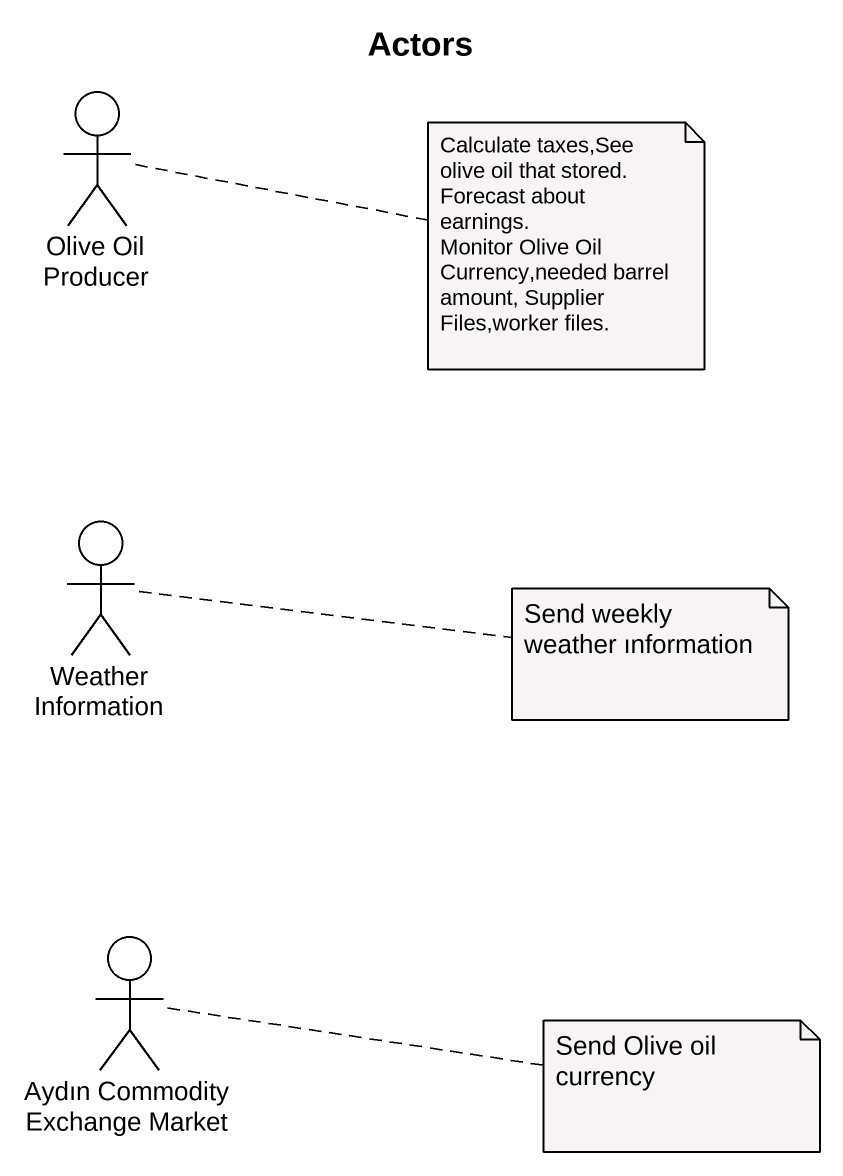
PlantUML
@startuml
title Actors
actor "Olive Oil Producer" as Olive_Oil_Producer
actor "Weather Information" as Weather_Information
actor "Aydın Commodity Exchange Market" as Aydın_Commodity_Exchange
note right of Olive_Oil_Producer
  Calculate taxes,See olive oil that stored.
  Forecast about earnings.
  Monitor Olive Oil Currency,needed barrel amount, Supplier Files,worker files.
end note
note right of Weather_Information : Send weekly weather ınformation
note right of Aydın_Commodity_Exchange : Send Olive oil currency
@enduml
